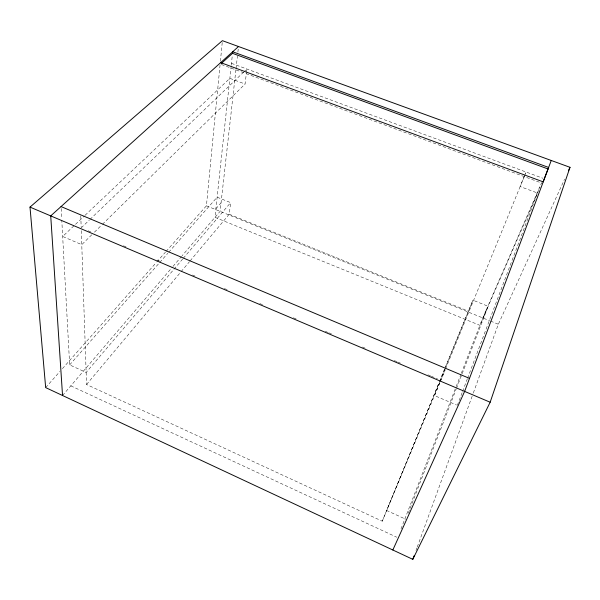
<?xml version="1.0" encoding="UTF-8"?>
<svg xmlns="http://www.w3.org/2000/svg" width="600" height="600" viewBox="0 0 600 600"><rect width="100%" height="100%" fill="white"/><g stroke="black" fill="none" stroke-linecap="round" stroke-linejoin="round"><path stroke-width="0.45" stroke-dasharray="3 2.25" d="M166.08 251.445L206.423 205.822L220.058 64.927M220.417 61.193L222.405 40.665M231.173 65.97L214.98 217.35L479.903 325.335L540.09 187.072M231.27 65.093L232.335 55.148M235.905 69.795L220.103 211.373L182.13 255.743M236.01 68.865L237.465 55.838M237.885 52.117L238.298 48.398M190.102 260.925L229.23 214.222L230.64 202.627L217.14 197.19L168.39 252.623M102.427 224.325L245.062 84.015L246.353 73.425M246.458 72.547L246.885 69.015L244.185 71.61M415.995 550.53L416.955 547.882M417.278 547.005L473.033 393.803M473.347 392.918L498.345 324.24L564.577 179.19M457.335 405.368L462.285 392.257M462.615 391.38L467.228 379.147M467.558 378.278L537.495 193.02L520.088 186.532L525.037 174.6M401.018 528.885L455.865 387.36M456.202 386.49L460.942 374.257M461.28 373.38L482.768 317.925L541.537 182.805M483.405 317.28L486.27 309.885M408.255 513.195L456.15 389.235M456.487 388.357L488.183 306.3L472.957 300.173L444.99 368.228M81.285 230.663L86.558 384.502L382.252 521.183L439.32 382.05M439.68 381.188L444.638 369.09M444.562 369.413L386.7 510.495L405.9 519.308M444.915 368.55L472.957 300.173M439.838 382.582L434.513 395.595L456.487 405M440.19 381.72L445.162 369.57M445.47 369.067L524.325 176.363M524.678 175.5L526.095 172.042L525.39 173.745M382.252 521.183L439.815 382.853M440.873 380.303L445.11 370.118M86.558 384.502L180.472 272.423M181.072 271.702L189.502 261.645M182.678 258.998L86.145 372.457L69.66 364.882L61.8 220.515M183.285 258.285L230.64 202.627M62.543 395.505L172.395 267.12M173.002 266.407L181.523 256.455M215.895 208.815L221.048 202.86M69.66 364.882L159.135 263.145M159.75 262.447L167.775 253.327M45.668 387.607L59.94 371.468M62.422 368.655L156.142 262.673M156.765 261.975L165.458 252.142M91.762 234.81L81.765 244.65L62.67 236.475L84.42 215.903M94.433 232.192L101.76 224.978M81.195 227.865L89.31 220.08M89.985 219.435L243.51 72.255M85.095 215.265L229.853 78.345L245.062 84.015M231.458 63.323L542.947 178.26M221.407 64.5L541.68 183.06M229.23 214.222L468.39 311.19M206.423 205.822L489.69 320.73M490.553 321.082L498.345 324.24M88.095 230.79L90.683 231.885M123.458 245.775L126.045 246.87M157.095 260.032L159.683 261.127M192.458 275.017L195.053 276.112M224.377 288.548L228.69 290.37M259.74 303.532L264.053 305.362M293.377 317.79L297.69 319.62M325.29 331.312L327.877 332.415M328.74 332.775L333.06 334.605M362.385 347.032L366.697 348.862M394.298 360.562L396.885 361.657M397.748 362.025L402.06 363.847M427.935 374.82L430.522 375.915M431.385 376.275L437.423 378.84M70.808 385.845L396.78 537.225M61.148 208.447L61.703 218.692M80.782 215.798L81.157 226.935"/><path stroke-width="0.9" d="M221.197 63.578L232.53 53.332L232.695 51.773L548.632 167.445L543.195 181.688M490.162 402.232L570 167.31L222.405 40.665L30 207.105L45.668 387.607L412.793 559.335L490.162 402.232L30 207.105M412.793 559.335L414.075 555.81M551.243 160.477L464.625 391.41L392.835 549.998M568.447 170.708L570 167.31M238.507 46.537L50.722 215.888L62.543 395.505M232.53 53.332L547.98 168.945M220.688 62.61L543.217 181.875M61.043 206.58L469.507 378.39"/></g></svg>
